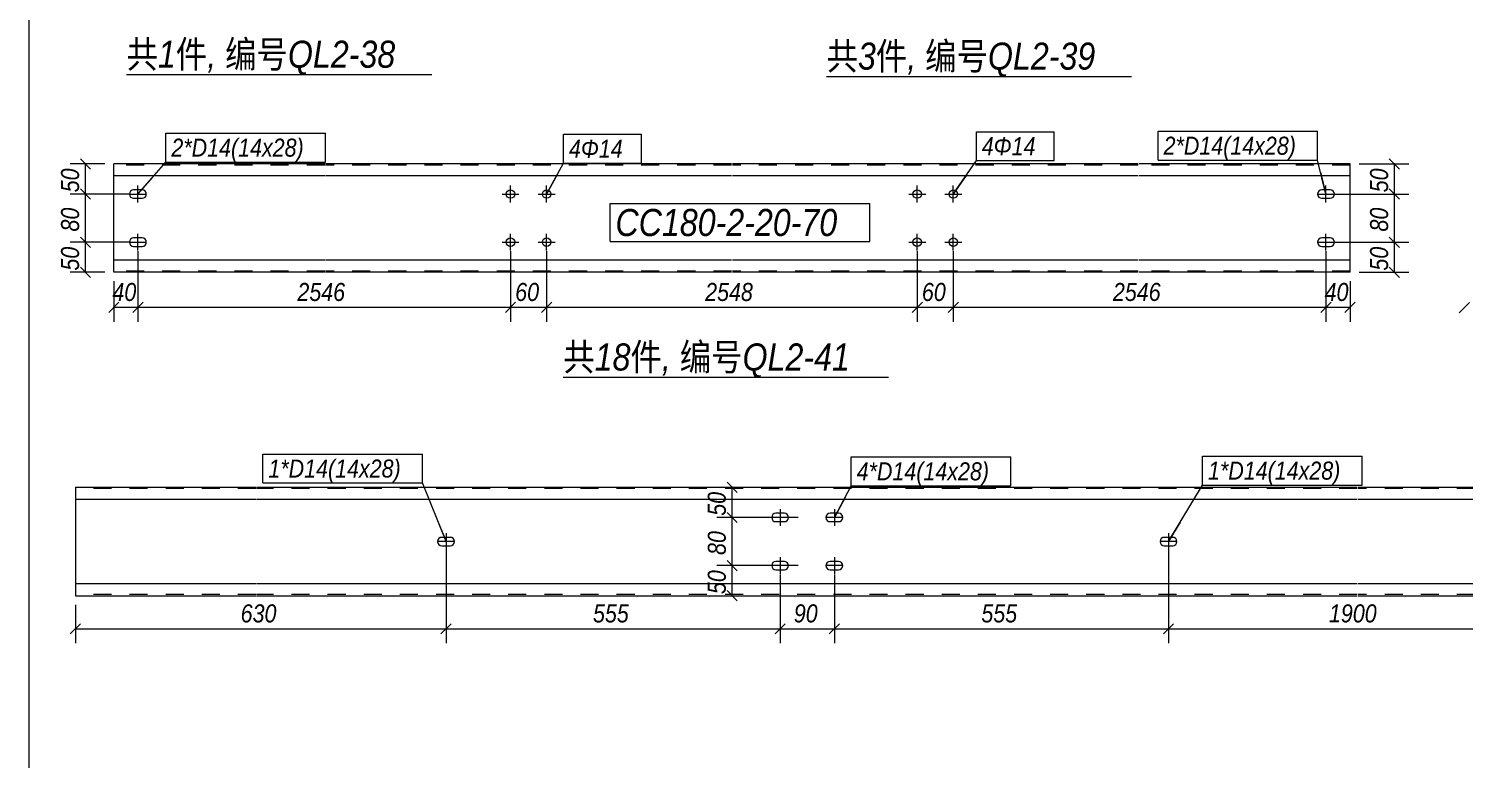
# Model space of a CAD drawing. Header units: millimetres. Extents: x 181 to 4047, y 165 to 2266.
# Drawn here: x 3010.4 to 3169.3, y 766 to 846.9 of the extents above; entities that cross this region are included whole.
import ezdxf

# ---------------------------------------------------------------- set-up
doc = ezdxf.new("R2010")
doc.units = ezdxf.units.MM
doc.linetypes.add('XKITLINE00', pattern=[0])
doc.linetypes.add('XKITLINE02', pattern=[4, 2, -2])
for name, color, linetype, lineweight in [('Bolt', 7, 'Continuous', 0), ('BoltMark', 3, 'Continuous', 0), ('DrawingSheet', 5, 'Continuous', 0), ('OtherObjectType', 1, 'Continuous', 0), ('Part', 2, 'Continuous', 0), ('PartMark', 3, 'Continuous', 0), ('Z-DIMENSIONS', 1, 'Continuous', 0)]:
    doc.layers.add(name, color=color, linetype=linetype, lineweight=lineweight)
doc.styles.add('Arial Italic', font='ariali.ttf')

msp = doc.modelspace()

# ---------------------------------------------------------------- linework, layer by layer
at = {"layer": 'Bolt', "color": 3, "linetype": 'XKITLINE00', "lineweight": 0}
for p, q in [((3021.55, 828.79), (3021.52, 828.61)), ((3021.52, 828.61), (3021.52, 828.61)), ((3021.52, 828.61), (3021.55, 828.43)), ((3021.52, 828.61), (3023.38, 828.61)), ((3021.65, 828.94), (3021.55, 828.79)), ((3021.55, 828.43), (3021.65, 828.28)), ((3021.81, 829.04), (3021.65, 828.94)), ((3021.65, 828.28), (3021.81, 828.18)), ((3021.98, 829.08), (3021.81, 829.04)), ((3021.81, 828.18), (3021.98, 828.15)), ((3022.92, 829.08), (3021.98, 829.08)), ((3021.98, 828.15), (3022.92, 828.15)), ((3022.45, 827.68), (3022.45, 829.55)), ((3023.1, 829.04), (3022.92, 829.08)), ((3022.92, 828.15), (3023.1, 828.18)), ((3023.25, 828.94), (3023.1, 829.04)), ((3023.1, 828.18), (3023.25, 828.28)), ((3023.35, 828.79), (3023.25, 828.94)), ((3023.25, 828.28), (3023.35, 828.43)), ((3023.38, 828.61), (3023.35, 828.79)), ((3023.35, 828.43), (3023.38, 828.61)), ((3023.38, 828.61), (3023.38, 828.61)), ((3062.78, 828.61), (3064.64, 828.61)), ((3063.71, 827.68), (3063.71, 829.55)), ((3066.78, 828.61), (3068.64, 828.61)), ((3067.71, 827.68), (3067.71, 829.55)), ((3107.81, 828.61), (3109.68, 828.61)), ((3108.74, 827.68), (3108.74, 829.55)), ((3111.81, 828.61), (3113.68, 828.61)), ((3112.74, 827.68), (3112.74, 829.55)), ((3153.11, 828.79), (3153.07, 828.61)), ((3153.07, 828.61), (3153.07, 828.61)), ((3153.07, 828.61), (3153.11, 828.43)), ((3153.07, 828.61), (3154.94, 828.61)), ((3153.21, 828.94), (3153.11, 828.79)), ((3153.11, 828.43), (3153.21, 828.28)), ((3153.36, 829.04), (3153.21, 828.94)), ((3153.21, 828.28), (3153.36, 828.18)), ((3153.54, 829.08), (3153.36, 829.04)), ((3153.36, 828.18), (3153.54, 828.15)), ((3154.47, 829.08), (3153.54, 829.08)), ((3153.54, 828.15), (3154.47, 828.15)), ((3154, 827.68), (3154, 829.55)), ((3154.65, 829.04), (3154.47, 829.08)), ((3154.47, 828.15), (3154.65, 828.18)), ((3154.8, 828.94), (3154.65, 829.04)), ((3154.65, 828.18), (3154.8, 828.28)), ((3154.9, 828.79), (3154.8, 828.94)), ((3154.8, 828.28), (3154.9, 828.43)), ((3154.94, 828.61), (3154.9, 828.79)), ((3154.9, 828.43), (3154.94, 828.61)), ((3154.94, 828.61), (3154.94, 828.61)), ((3021.55, 823.46), (3021.52, 823.28)), ((3021.65, 823.61), (3021.55, 823.46)), ((3021.81, 823.71), (3021.65, 823.61)), ((3021.98, 823.75), (3021.81, 823.71)), ((3022.92, 823.75), (3021.98, 823.75)), ((3022.45, 822.35), (3022.45, 824.21)), ((3023.1, 823.71), (3022.92, 823.75)), ((3023.25, 823.61), (3023.1, 823.71)), ((3023.35, 823.46), (3023.25, 823.61)), ((3023.38, 823.28), (3023.35, 823.46)), ((3063.71, 822.35), (3063.71, 824.21)), ((3067.71, 822.35), (3067.71, 824.21)), ((3108.74, 822.35), (3108.74, 824.21)), ((3112.74, 822.35), (3112.74, 824.21)), ((3153.11, 823.46), (3153.07, 823.28)), ((3153.21, 823.61), (3153.11, 823.46)), ((3153.36, 823.71), (3153.21, 823.61)), ((3153.54, 823.75), (3153.36, 823.71)), ((3154.47, 823.75), (3153.54, 823.75)), ((3154, 822.35), (3154, 824.21)), ((3154.65, 823.71), (3154.47, 823.75)), ((3154.8, 823.61), (3154.65, 823.71)), ((3154.9, 823.46), (3154.8, 823.61)), ((3154.94, 823.28), (3154.9, 823.46)), ((3021.52, 823.28), (3021.52, 823.28)), ((3021.52, 823.28), (3021.55, 823.1)), ((3021.52, 823.28), (3023.38, 823.28)), ((3021.55, 823.1), (3021.65, 822.95)), ((3021.65, 822.95), (3021.81, 822.85)), ((3021.81, 822.85), (3021.98, 822.81)), ((3021.98, 822.81), (3022.92, 822.81)), ((3022.92, 822.81), (3023.1, 822.85)), ((3023.1, 822.85), (3023.25, 822.95)), ((3023.25, 822.95), (3023.35, 823.1)), ((3023.35, 823.1), (3023.38, 823.28)), ((3023.38, 823.28), (3023.38, 823.28)), ((3062.78, 823.28), (3064.64, 823.28)), ((3066.78, 823.28), (3068.64, 823.28)), ((3107.81, 823.28), (3109.68, 823.28)), ((3111.81, 823.28), (3113.68, 823.28)), ((3153.07, 823.28), (3153.07, 823.28)), ((3153.07, 823.28), (3153.11, 823.1)), ((3153.07, 823.28), (3154.94, 823.28)), ((3153.11, 823.1), (3153.21, 822.95)), ((3153.21, 822.95), (3153.36, 822.85)), ((3153.36, 822.85), (3153.54, 822.81)), ((3153.54, 822.81), (3154.47, 822.81)), ((3154.47, 822.81), (3154.65, 822.85)), ((3154.65, 822.85), (3154.8, 822.95)), ((3154.8, 822.95), (3154.9, 823.1)), ((3154.9, 823.1), (3154.94, 823.28)), ((3154.94, 823.28), (3154.94, 823.28)), ((3092.92, 793.23), (3092.77, 793.13)), ((3093.1, 793.27), (3092.92, 793.23)), ((3094.03, 793.27), (3093.1, 793.27)), ((3093.57, 793.74), (3093.57, 791.87)), ((3094.21, 793.23), (3094.03, 793.27)), ((3094.36, 793.13), (3094.21, 793.23)), ((3098.92, 793.23), (3098.77, 793.13)), ((3099.1, 793.27), (3098.92, 793.23)), ((3100.03, 793.27), (3099.1, 793.27)), ((3099.57, 793.74), (3099.57, 791.87)), ((3100.21, 793.23), (3100.03, 793.27)), ((3100.36, 793.13), (3100.21, 793.23)), ((3092.67, 792.98), (3092.63, 792.8)), ((3092.63, 792.8), (3092.63, 792.8)), ((3092.63, 792.8), (3092.67, 792.62)), ((3094.5, 792.8), (3092.63, 792.8)), ((3092.77, 793.13), (3092.67, 792.98)), ((3092.67, 792.62), (3092.77, 792.47)), ((3092.77, 792.47), (3092.92, 792.37)), ((3092.92, 792.37), (3093.1, 792.34)), ((3093.1, 792.34), (3094.03, 792.34)), ((3094.03, 792.34), (3094.21, 792.37)), ((3094.21, 792.37), (3094.36, 792.47)), ((3094.46, 792.98), (3094.36, 793.13)), ((3094.36, 792.47), (3094.46, 792.62)), ((3094.5, 792.8), (3094.46, 792.98)), ((3094.46, 792.62), (3094.5, 792.8)), ((3094.5, 792.8), (3094.5, 792.8)), ((3098.67, 792.98), (3098.63, 792.8)), ((3098.63, 792.8), (3098.63, 792.8)), ((3098.63, 792.8), (3098.67, 792.62)), ((3100.5, 792.8), (3098.63, 792.8)), ((3098.77, 793.13), (3098.67, 792.98)), ((3098.67, 792.62), (3098.77, 792.47)), ((3098.77, 792.47), (3098.92, 792.37)), ((3098.92, 792.37), (3099.1, 792.34)), ((3099.1, 792.34), (3100.03, 792.34)), ((3100.03, 792.34), (3100.21, 792.37)), ((3100.21, 792.37), (3100.36, 792.47)), ((3100.46, 792.98), (3100.36, 793.13)), ((3100.36, 792.47), (3100.46, 792.62)), ((3100.5, 792.8), (3100.46, 792.98)), ((3100.46, 792.62), (3100.5, 792.8)), ((3100.5, 792.8), (3100.5, 792.8)), ((3055.67, 790.32), (3055.63, 790.14)), ((3055.63, 790.14), (3055.63, 790.14)), ((3055.63, 790.14), (3055.67, 789.96)), ((3057.5, 790.14), (3055.63, 790.14)), ((3055.77, 790.47), (3055.67, 790.32)), ((3055.92, 790.57), (3055.77, 790.47)), ((3056.1, 790.6), (3055.92, 790.57)), ((3057.03, 790.6), (3056.1, 790.6)), ((3056.57, 791.07), (3056.57, 789.2)), ((3057.21, 790.57), (3057.03, 790.6)), ((3057.36, 790.47), (3057.21, 790.57)), ((3057.46, 790.32), (3057.36, 790.47)), ((3057.5, 790.14), (3057.46, 790.32)), ((3057.46, 789.96), (3057.5, 790.14)), ((3057.5, 790.14), (3057.5, 790.14)), ((3135.67, 790.32), (3135.63, 790.14)), ((3135.63, 790.14), (3135.63, 790.14)), ((3135.63, 790.14), (3135.67, 789.96)), ((3137.5, 790.14), (3135.63, 790.14)), ((3135.77, 790.47), (3135.67, 790.32)), ((3135.92, 790.57), (3135.77, 790.47)), ((3136.1, 790.6), (3135.92, 790.57)), ((3137.03, 790.6), (3136.1, 790.6)), ((3136.57, 791.07), (3136.57, 789.2)), ((3137.21, 790.57), (3137.03, 790.6)), ((3137.36, 790.47), (3137.21, 790.57)), ((3137.46, 790.32), (3137.36, 790.47)), ((3137.5, 790.14), (3137.46, 790.32)), ((3137.46, 789.96), (3137.5, 790.14)), ((3137.5, 790.14), (3137.5, 790.14)), ((3055.67, 789.96), (3055.77, 789.81)), ((3055.77, 789.81), (3055.92, 789.71)), ((3055.92, 789.71), (3056.1, 789.67)), ((3056.1, 789.67), (3057.03, 789.67)), ((3057.03, 789.67), (3057.21, 789.71)), ((3057.21, 789.71), (3057.36, 789.81)), ((3057.36, 789.81), (3057.46, 789.96)), ((3135.67, 789.96), (3135.77, 789.81)), ((3135.77, 789.81), (3135.92, 789.71)), ((3135.92, 789.71), (3136.1, 789.67)), ((3136.1, 789.67), (3137.03, 789.67)), ((3137.03, 789.67), (3137.21, 789.71)), ((3137.21, 789.71), (3137.36, 789.81)), ((3137.36, 789.81), (3137.46, 789.96)), ((3092.67, 787.65), (3092.63, 787.47)), ((3092.63, 787.47), (3092.63, 787.47)), ((3092.63, 787.47), (3092.67, 787.29)), ((3094.5, 787.47), (3092.63, 787.47)), ((3092.77, 787.8), (3092.67, 787.65)), ((3092.67, 787.29), (3092.77, 787.14)), ((3092.92, 787.9), (3092.77, 787.8)), ((3092.77, 787.14), (3092.92, 787.04)), ((3093.1, 787.94), (3092.92, 787.9)), ((3092.92, 787.04), (3093.1, 787)), ((3094.03, 787.94), (3093.1, 787.94)), ((3093.1, 787), (3094.03, 787)), ((3093.57, 788.4), (3093.57, 786.54)), ((3094.21, 787.9), (3094.03, 787.94)), ((3094.03, 787), (3094.21, 787.04)), ((3094.36, 787.8), (3094.21, 787.9)), ((3094.21, 787.04), (3094.36, 787.14)), ((3094.46, 787.65), (3094.36, 787.8)), ((3094.36, 787.14), (3094.46, 787.29)), ((3094.5, 787.47), (3094.46, 787.65)), ((3094.46, 787.29), (3094.5, 787.47)), ((3094.5, 787.47), (3094.5, 787.47)), ((3098.67, 787.65), (3098.63, 787.47)), ((3098.63, 787.47), (3098.63, 787.47)), ((3098.63, 787.47), (3098.67, 787.29)), ((3100.5, 787.47), (3098.63, 787.47)), ((3098.77, 787.8), (3098.67, 787.65)), ((3098.67, 787.29), (3098.77, 787.14)), ((3098.92, 787.9), (3098.77, 787.8)), ((3098.77, 787.14), (3098.92, 787.04)), ((3099.1, 787.94), (3098.92, 787.9)), ((3098.92, 787.04), (3099.1, 787)), ((3100.03, 787.94), (3099.1, 787.94)), ((3099.1, 787), (3100.03, 787)), ((3099.57, 788.4), (3099.57, 786.54)), ((3100.21, 787.9), (3100.03, 787.94)), ((3100.03, 787), (3100.21, 787.04)), ((3100.36, 787.8), (3100.21, 787.9)), ((3100.21, 787.04), (3100.36, 787.14)), ((3100.46, 787.65), (3100.36, 787.8)), ((3100.36, 787.14), (3100.46, 787.29)), ((3100.5, 787.47), (3100.46, 787.65)), ((3100.46, 787.29), (3100.5, 787.47)), ((3100.5, 787.47), (3100.5, 787.47))]:
    msp.add_line(p, q, dxfattribs=at)
for centre in [(3063.71, 828.61), (3067.71, 828.61), (3108.74, 828.61), (3112.74, 828.61), (3063.71, 823.28), (3067.71, 823.28), (3108.74, 823.28), (3112.74, 823.28)]:
    msp.add_circle(centre, 0.467, dxfattribs=at)
at = {"layer": 'BoltMark', "color": 3, "linetype": 'XKITLINE00', "lineweight": 0}
for p, q in [((3025.56, 835.35), (3043.22, 835.35)), ((3025.56, 832.15), (3025.56, 835.35)), ((3043.22, 832.15), (3043.22, 835.35)), ((3069.58, 835.23), (3078.2, 835.23)), ((3069.58, 832.03), (3069.58, 835.23)), ((3078.2, 832.03), (3078.2, 835.23)), ((3115.29, 835.51), (3123.91, 835.51)), ((3115.29, 832.31), (3115.29, 835.51)), ((3123.91, 832.31), (3123.91, 835.51)), ((3135.42, 835.56), (3153.08, 835.56)), ((3135.42, 832.36), (3135.42, 835.56)), ((3153.08, 832.36), (3153.08, 835.56)), ((3022.45, 828.61), (3025.56, 832.15)), ((3025.56, 832.15), (3043.22, 832.15)), ((3067.71, 828.61), (3069.58, 832.03)), ((3069.58, 832.03), (3078.2, 832.03)), ((3112.74, 828.61), (3115.29, 832.31)), ((3115.29, 832.31), (3123.91, 832.31)), ((3135.42, 832.36), (3153.08, 832.36)), ((3154, 828.61), (3153.08, 832.36)), ((3024.1, 830.49), (3022.45, 828.61)), ((3068.91, 830.81), (3067.71, 828.61)), ((3114.16, 830.67), (3112.74, 828.61)), ((3153.4, 831.04), (3154, 828.61)), ((3036.3, 799.82), (3053.96, 799.82)), ((3036.3, 796.62), (3036.3, 799.82)), ((3053.96, 796.62), (3053.96, 799.82)), ((3140.34, 799.59), (3158, 799.59)), ((3140.34, 796.39), (3140.34, 799.59)), ((3158, 796.39), (3158, 799.59)), ((3101.44, 799.51), (3119.1, 799.51)), ((3101.44, 796.31), (3101.44, 799.51)), ((3119.1, 796.31), (3119.1, 799.51)), ((3036.3, 796.62), (3053.96, 796.62)), ((3056.57, 790.14), (3053.96, 796.62)), ((3136.57, 790.14), (3140.34, 796.39)), ((3140.34, 796.39), (3158, 796.39)), ((3099.57, 792.8), (3101.44, 796.31)), ((3100.75, 795.01), (3099.57, 792.8)), ((3101.44, 796.31), (3119.1, 796.31)), ((3055.63, 792.46), (3056.57, 790.14)), ((3137.86, 792.28), (3136.57, 790.14))]:
    msp.add_line(p, q, dxfattribs=at)
at = {"layer": 'DrawingSheet', "color": 5, "linetype": 'XKITLINE00', "lineweight": 0}
msp.add_line((3010.36, 940.28), (3010.36, 591.78), dxfattribs=at)
at = {"layer": 'OtherObjectType', "color": 6, "linetype": 'XKITLINE00', "lineweight": 0}
for p, q in [((3021.19, 841.84), (3054.98, 841.84)), ((3098.7, 841.63), (3132.48, 841.63)), ((3069.55, 808.32), (3105.57, 808.32))]:
    msp.add_line(p, q, dxfattribs=at)
at = {"layer": 'Part', "color": 2, "linetype": 'XKITLINE00', "lineweight": 0}
for p, q in [((3019.78, 819.95), (3019.78, 831.95)), ((3043.14, 831.95), (3019.78, 831.95)), ((3088.18, 831.95), (3043.24, 831.95)), ((3133.21, 831.95), (3088.28, 831.95)), ((3156.67, 831.95), (3133.31, 831.95)), ((3156.67, 819.95), (3156.67, 831.95)), ((3043.14, 830.61), (3019.78, 830.61)), ((3088.18, 830.61), (3043.24, 830.61)), ((3133.21, 830.61), (3088.28, 830.61)), ((3156.67, 830.61), (3133.31, 830.61)), ((3043.14, 821.28), (3019.78, 821.28)), ((3088.18, 821.28), (3043.24, 821.28)), ((3133.21, 821.28), (3088.28, 821.28)), ((3156.67, 821.28), (3133.31, 821.28)), ((3043.14, 819.95), (3019.78, 819.95)), ((3088.18, 819.95), (3043.24, 819.95)), ((3133.21, 819.95), (3088.28, 819.95)), ((3156.67, 819.95), (3133.31, 819.95)), ((3015.53, 796.14), (3015.53, 784.14)), ((3015.53, 796.14), (3035.53, 796.14)), ((3035.53, 794.8), (3015.53, 794.8)), ((3035.63, 796.14), (3157.46, 796.14)), ((3157.46, 794.8), (3035.63, 794.8)), ((3157.56, 796.14), (3202.5, 796.14)), ((3202.5, 794.8), (3157.56, 794.8)), ((3035.53, 785.47), (3015.53, 785.47)), ((3157.46, 785.47), (3035.63, 785.47)), ((3202.5, 785.47), (3157.56, 785.47)), ((3015.53, 784.14), (3035.53, 784.14)), ((3035.63, 784.14), (3157.46, 784.14)), ((3157.56, 784.14), (3202.5, 784.14))]:
    msp.add_line(p, q, dxfattribs=at)
at = {"layer": 'Part', "color": 7, "linetype": 'XKITLINE02', "lineweight": 0}
for p, q in [((3043.14, 831.81), (3019.78, 831.81)), ((3088.18, 831.81), (3043.24, 831.81)), ((3133.21, 831.81), (3088.28, 831.81)), ((3156.67, 831.81), (3133.31, 831.81)), ((3043.14, 820.08), (3019.78, 820.08)), ((3088.18, 820.08), (3043.24, 820.08)), ((3133.21, 820.08), (3088.28, 820.08)), ((3156.67, 820.08), (3133.31, 820.08)), ((3035.53, 796), (3015.53, 796)), ((3157.46, 796), (3035.63, 796)), ((3202.5, 796), (3157.56, 796)), ((3035.53, 784.27), (3015.53, 784.27)), ((3157.46, 784.27), (3035.63, 784.27)), ((3202.5, 784.27), (3157.56, 784.27))]:
    msp.add_line(p, q, dxfattribs=at)
at = {"layer": 'PartMark', "color": 1, "linetype": 'XKITLINE00', "lineweight": 0}
for p, q in [((3074.73, 827.56), (3103.5, 827.56)), ((3074.73, 823.36), (3074.73, 827.56)), ((3103.5, 823.36), (3103.5, 827.56)), ((3074.73, 823.36), (3103.5, 823.36))]:
    msp.add_line(p, q, dxfattribs=at)
at = {"layer": 'Z-DIMENSIONS', "color": 4, "linetype": 'XKITLINE00', "lineweight": 0}
for p, q in [((3018.78, 831.95), (3014.94, 831.95)), ((3016.08, 832.51), (3017.21, 831.38)), ((3016.64, 828.61), (3016.64, 831.95)), ((3157.67, 831.95), (3163.18, 831.95)), ((3161.01, 832.51), (3162.14, 831.38)), ((3161.58, 828.61), (3161.58, 831.95)), ((3021.45, 828.61), (3014.94, 828.61)), ((3021.45, 828.61), (3014.94, 828.61)), ((3016.08, 829.18), (3017.21, 828.05)), ((3016.08, 829.18), (3017.21, 828.05)), ((3016.64, 823.28), (3016.64, 828.61)), ((3155, 828.61), (3163.18, 828.61)), ((3155, 828.61), (3163.18, 828.61)), ((3161.01, 829.18), (3162.14, 828.05)), ((3161.01, 829.18), (3162.14, 828.05)), ((3161.58, 823.28), (3161.58, 828.61)), ((3016.08, 823.84), (3017.21, 822.71)), ((3016.08, 823.84), (3017.21, 822.71)), ((3161.01, 823.84), (3162.14, 822.71)), ((3161.01, 823.84), (3162.14, 822.71)), ((3021.45, 823.28), (3014.94, 823.28)), ((3021.45, 823.28), (3014.94, 823.28)), ((3016.64, 819.95), (3016.64, 823.28)), ((3022.45, 822.28), (3022.45, 814.47)), ((3022.45, 822.28), (3022.45, 814.47)), ((3063.71, 822.28), (3063.71, 814.47)), ((3063.71, 822.28), (3063.71, 814.47)), ((3067.71, 822.28), (3067.71, 814.47)), ((3067.71, 822.28), (3067.71, 814.47)), ((3108.74, 822.28), (3108.74, 814.47)), ((3108.74, 822.28), (3108.74, 814.47)), ((3112.74, 822.28), (3112.74, 814.47)), ((3112.74, 822.28), (3112.74, 814.47)), ((3154, 822.28), (3154, 814.47)), ((3154, 822.28), (3154, 814.47)), ((3155, 823.28), (3163.18, 823.28)), ((3155, 823.28), (3163.18, 823.28)), ((3161.58, 819.95), (3161.58, 823.28)), ((3016.08, 820.51), (3017.21, 819.38)), ((3161.01, 820.51), (3162.14, 819.38)), ((3018.78, 819.95), (3014.94, 819.95)), ((3019.78, 818.95), (3019.78, 814.47)), ((3156.67, 818.95), (3156.67, 814.47)), ((3157.67, 819.95), (3163.18, 819.95)), ((3020.35, 816.64), (3019.22, 815.51)), ((3019.78, 816.07), (3022.45, 816.07)), ((3023.02, 816.64), (3021.89, 815.51)), ((3023.02, 816.64), (3021.89, 815.51)), ((3022.45, 816.07), (3063.71, 816.07)), ((3064.28, 816.64), (3063.15, 815.51)), ((3064.28, 816.64), (3063.15, 815.51)), ((3063.71, 816.07), (3067.71, 816.07)), ((3068.28, 816.64), (3067.15, 815.51)), ((3068.28, 816.64), (3067.15, 815.51)), ((3067.71, 816.07), (3108.74, 816.07)), ((3109.31, 816.64), (3108.18, 815.51)), ((3109.31, 816.64), (3108.18, 815.51)), ((3108.74, 816.07), (3112.74, 816.07)), ((3113.31, 816.64), (3112.18, 815.51)), ((3113.31, 816.64), (3112.18, 815.51)), ((3112.74, 816.07), (3154, 816.07)), ((3154.57, 816.64), (3153.44, 815.51)), ((3154.57, 816.64), (3153.44, 815.51)), ((3154, 816.07), (3156.67, 816.07)), ((3157.24, 816.64), (3156.1, 815.51)), ((3169.88, 816.6), (3168.75, 815.47)), ((3087.69, 796.7), (3088.82, 795.57)), ((3087.23, 796.14), (3089.85, 796.14)), ((3088.25, 792.8), (3088.25, 796.14)), ((3087.69, 793.37), (3088.82, 792.24)), ((3087.69, 793.37), (3088.82, 792.24)), ((3095.57, 792.8), (3086.55, 792.8)), ((3095.57, 792.8), (3086.55, 792.8)), ((3088.25, 787.47), (3088.25, 792.8)), ((3056.57, 789.14), (3056.57, 778.88)), ((3056.57, 789.14), (3056.57, 778.88)), ((3136.57, 789.14), (3136.57, 778.88)), ((3136.57, 789.14), (3136.57, 778.88)), ((3095.57, 787.47), (3086.55, 787.47)), ((3095.57, 787.47), (3086.55, 787.47)), ((3087.69, 788.04), (3088.82, 786.9)), ((3087.69, 788.04), (3088.82, 786.9)), ((3088.25, 784.14), (3088.25, 787.47)), ((3093.57, 786.47), (3093.57, 778.88)), ((3093.57, 786.47), (3093.57, 778.88)), ((3099.57, 786.47), (3099.57, 778.88)), ((3099.57, 786.47), (3099.57, 778.88)), ((3087.23, 784.14), (3089.85, 784.14)), ((3087.69, 784.7), (3088.82, 783.57)), ((3015.53, 783.14), (3015.53, 778.88)), ((3016.1, 781.04), (3014.97, 779.91)), ((3015.53, 780.48), (3056.57, 780.48)), ((3057.13, 781.04), (3056, 779.91)), ((3057.13, 781.04), (3056, 779.91)), ((3056.57, 780.48), (3093.57, 780.48)), ((3094.13, 781.04), (3093, 779.91)), ((3094.13, 781.04), (3093, 779.91)), ((3093.57, 780.48), (3099.57, 780.48)), ((3100.13, 781.04), (3099, 779.91)), ((3100.13, 781.04), (3099, 779.91)), ((3099.57, 780.48), (3136.57, 780.48)), ((3137.13, 781.04), (3136, 779.91)), ((3137.13, 781.04), (3136, 779.91)), ((3136.57, 780.48), (3178.03, 780.48))]:
    msp.add_line(p, q, dxfattribs=at)
at = {"layer": 'Z-DIMENSIONS', "color": 3}
for p in [(3016.64, 831.95), (3161.58, 831.95), (3016.64, 828.61), (3016.64, 828.61), (3161.58, 828.61), (3161.58, 828.61), (3016.64, 823.28), (3016.64, 823.28), (3161.58, 823.28), (3161.58, 823.28), (3016.64, 819.95), (3161.58, 819.95), (3019.78, 816.07), (3022.45, 816.07), (3022.45, 816.07), (3063.71, 816.07), (3063.71, 816.07), (3067.71, 816.07), (3067.71, 816.07), (3108.74, 816.07), (3108.74, 816.07), (3112.74, 816.07), (3112.74, 816.07), (3154, 816.07), (3154, 816.07), (3156.67, 816.07), (3088.25, 796.14), (3088.25, 792.8), (3088.25, 792.8), (3088.25, 787.47), (3088.25, 787.47), (3088.25, 784.14), (3015.53, 780.48), (3056.57, 780.48), (3056.57, 780.48), (3093.57, 780.48), (3093.57, 780.48), (3099.57, 780.48), (3099.57, 780.48), (3136.57, 780.48), (3136.57, 780.48)]:
    msp.add_point(p, dxfattribs=at)

# ---------------------------------------------------------------- texts
at = {"layer": 'BoltMark', "color": 7, "style": 'Arial Italic', "width": 0.85}
for s, p in [('2*D14(14x28)', (3026.16, 832.75)), ('4Φ14 ', (3070.18, 832.63)), ('4Φ14 ', (3115.89, 832.91)), ('2*D14(14x28)', (3136.02, 832.96)), ('1*D14(14x28)', (3036.9, 797.22)), ('4*D14(14x28)', (3102.04, 796.91)), ('1*D14(14x28)', (3140.94, 796.99))]:
    msp.add_text(s, height=2, dxfattribs=at).set_placement(p)
at = {"layer": 'OtherObjectType', "color": 6, "style": 'Arial Italic', "width": 0.85}
for s, p in [('共1件, 编号QL2-38', (3021.19, 842.59)), ('共3件, 编号QL2-39', (3098.7, 842.38)), ('共18件, 编号QL2-41', (3069.55, 809.07))]:
    msp.add_text(s, height=3, dxfattribs=at).set_placement(p)
at = {"layer": 'PartMark', "color": 7, "style": 'Arial Italic', "width": 0.85}
msp.add_text('CC180-2-20-70', height=3, dxfattribs=at).set_placement((3075.33, 823.96))
at = {"layer": 'Z-DIMENSIONS', "color": 3, "style": 'Arial Italic', "width": 0.85}
for s, p in [('50', (3015.94, 828.8)), ('50', (3160.88, 828.8)), ('80', (3015.94, 824.46)), ('80', (3160.88, 824.46)), ('50', (3015.94, 820.13)), ('50', (3160.88, 820.13)), ('50', (3087.55, 792.99)), ('80', (3087.55, 788.65)), ('50', (3087.55, 784.32))]:
    msp.add_text(s, height=2, rotation=90.0002, dxfattribs=at).set_placement(p)
for s, p in [('40', (3019.63, 816.77)), ('2546', (3040.11, 816.77)), ('60', (3064.23, 816.77)), ('2548', (3085.26, 816.77)), ('60', (3109.26, 816.77)), ('2546', (3130.41, 816.77)), ('40', (3153.85, 816.77)), ('630', (3033.83, 781.18)), ('555', (3072.84, 781.18)), ('90', (3095.08, 781.18)), ('555', (3115.84, 781.18)), ('1900', (3154.33, 781.18))]:
    msp.add_text(s, height=2, dxfattribs=at).set_placement(p)

doc.saveas('drawing.dxf')
